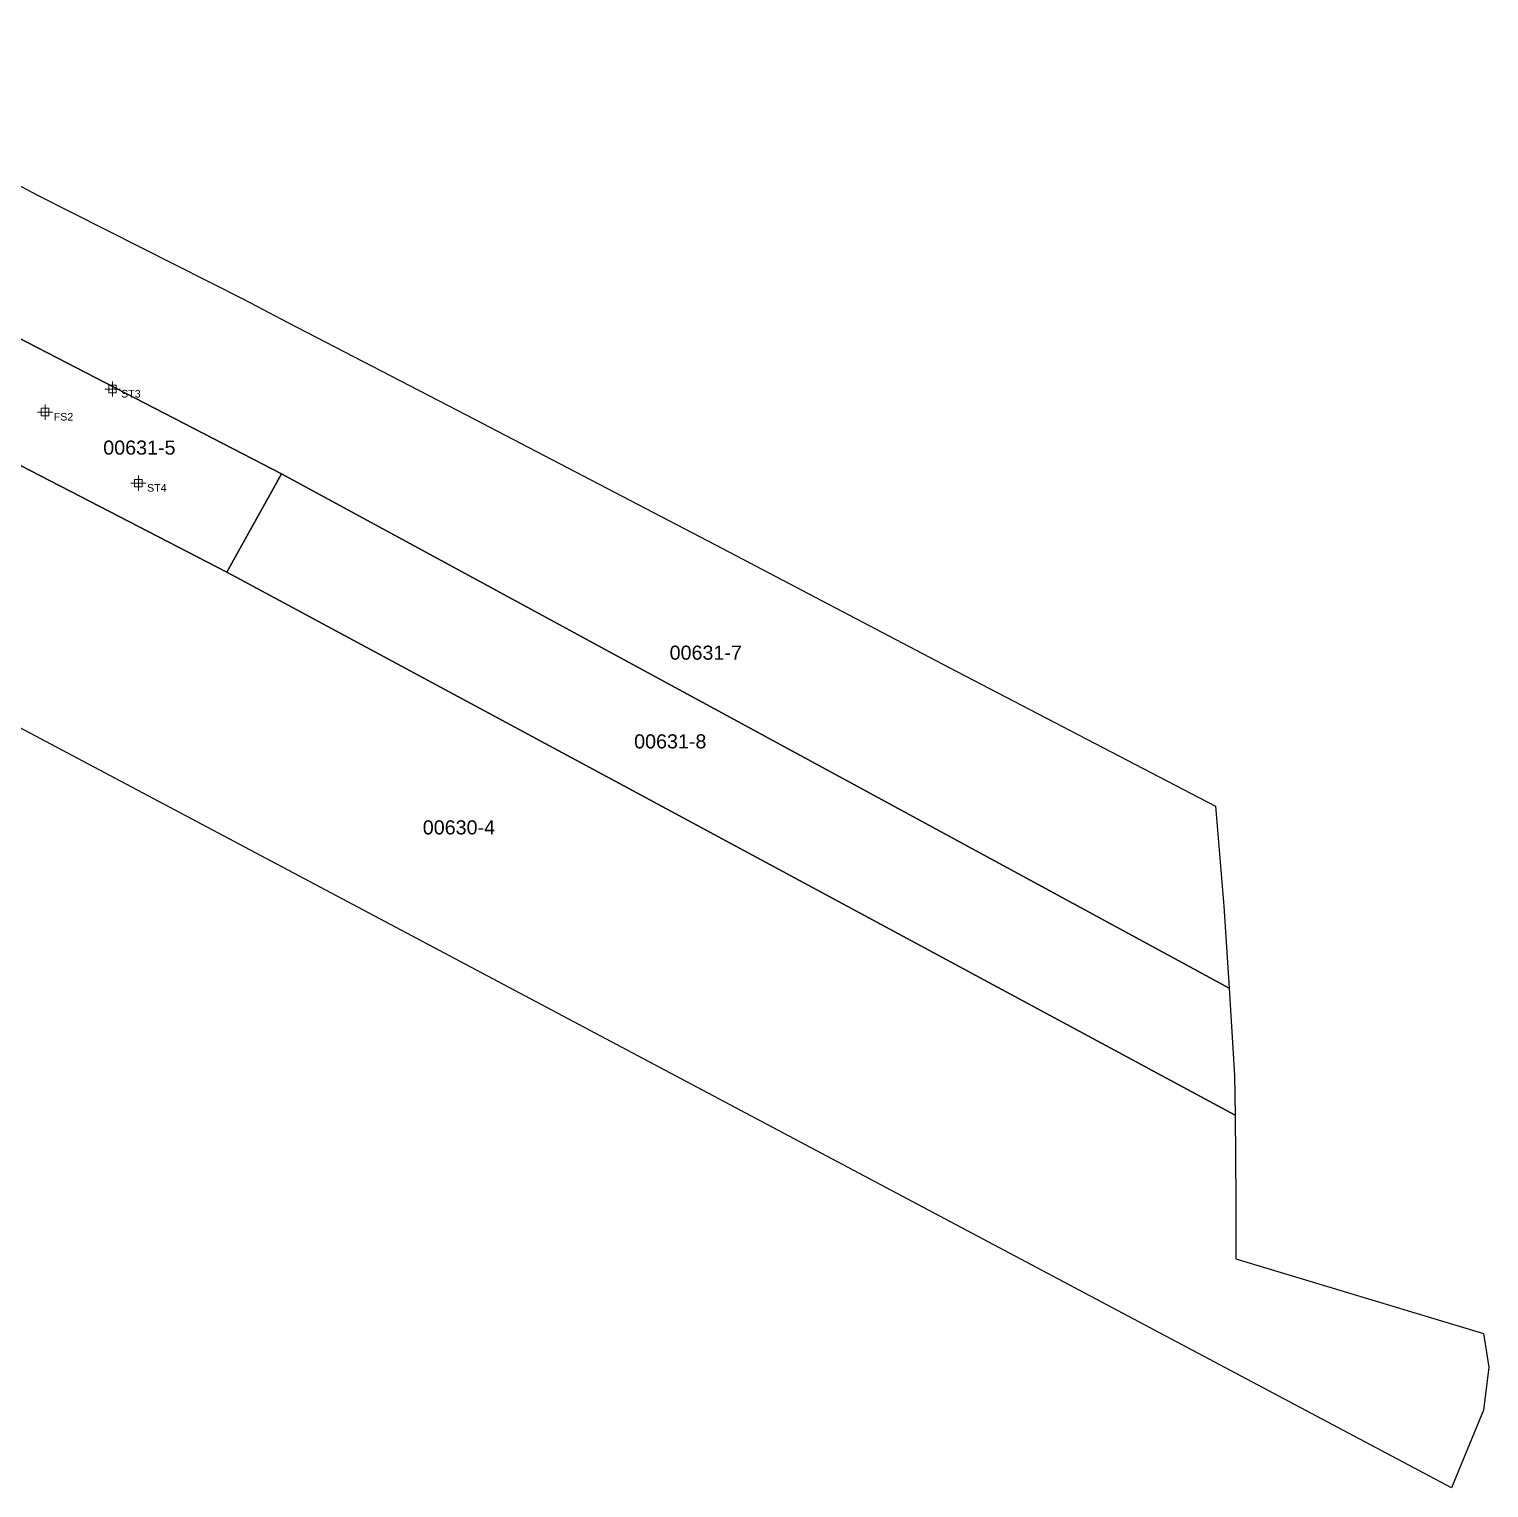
# Model space of a CAD drawing. Header units: metres. Extents: x 7512831 to 7514146, y 4700258 to 4702379.
# Drawn here: x 7513607.5 to 7513866.4, y 4700257.6 to 4700516.4 of the extents above; entities that cross this region are included whole.
import ezdxf
from ezdxf.enums import TextEntityAlignment as Align

# ---------------------------------------------------------------- set-up
doc = ezdxf.new("R2010")
doc.units = ezdxf.units.M
doc.layers.get('0').update_dxf_attribs({"lineweight": 0})
doc.layers.add('0-PARCEL-NUMBER-TEXT', color=7, linetype='Continuous')
doc.layers.add('0-PARCELAT', color=7, linetype='Continuous')
doc.layers.add('pikat rrjet', color=7, linetype='Continuous', lineweight=0)
doc.styles.get("Standard").update_dxf_attribs({"font": 'arial.ttf'})

# ---------------------------------------------------------------- blocks, each defined once
blk = doc.blocks.new('ACMAP_ANN_TEMPLATE_PIN-SUN')
blk.add_attdef('PIN', text='', height=2.5).set_placement((366708.21, 310584.18), align=Align.MIDDLE)
blk = doc.blocks.new('*U10')
at = {"color": 0, "linetype": 'ByBlock', "lineweight": -2}
for p, q in [((-1, 0), (1, 0)), ((0, -1), (0, 1))]:
    blk.add_line(p, q, dxfattribs=at)
blk.add_lwpolyline([(-0.5, -0.5), (-0.5, 0.5), (0.5, 0.5), (0.5, -0.5)], close=True, dxfattribs=at)
blk = doc.blocks.new('*U98', base_point=(7513622.32, 4700452.54, 608.43))
at = {"layer": 'pikat rrjet', "linetype": 'ByBlock', "insert": (7513623.85, 4700452.38, 608.43), "char_height": 1.35, "attachment_point": 1}
blk.add_mtext('{\\C137;ST3}', dxfattribs=at)
blk = doc.blocks.new('*U99', base_point=(7513622.316, 4700452.536, 608.43))
at = {"layer": 'pikat rrjet', "color": 93, "linetype": 'ByBlock', "lineweight": -2}
blk.add_blockref('*U98', (7513622.316, 4700452.536, 608.43), dxfattribs=at)
blk = doc.blocks.new('*U100', base_point=(7513622.316, 4700452.536, 608.43))
at = {"layer": 'pikat rrjet', "color": 93, "linetype": 'ByBlock', "lineweight": -2, "xscale": 1.35, "yscale": 1.35, "zscale": 1.35}
blk.add_blockref('*U10', (7513622.316, 4700452.536, 608.43), dxfattribs=at)
at = {"layer": 'pikat rrjet', "color": 93, "linetype": 'ByBlock', "lineweight": -2}
blk.add_blockref('*U99', (7513622.316, 4700452.536, 608.43), dxfattribs=at)
blk = doc.blocks.new('*U101', base_point=(7513626.92, 4700435.83, 608.73))
at = {"layer": 'pikat rrjet', "linetype": 'ByBlock', "insert": (7513628.46, 4700435.68, 608.73), "char_height": 1.35, "attachment_point": 1}
blk.add_mtext('{\\C137;ST4}', dxfattribs=at)
blk = doc.blocks.new('*U102', base_point=(7513626.921, 4700435.827, 608.732))
at = {"layer": 'pikat rrjet', "color": 93, "linetype": 'ByBlock', "lineweight": -2}
blk.add_blockref('*U101', (7513626.921, 4700435.827, 608.732), dxfattribs=at)
blk = doc.blocks.new('*U103', base_point=(7513626.921, 4700435.827, 608.732))
at = {"layer": 'pikat rrjet', "color": 93, "linetype": 'ByBlock', "lineweight": -2, "xscale": 1.35, "yscale": 1.35, "zscale": 1.35}
blk.add_blockref('*U10', (7513626.921, 4700435.827, 608.732), dxfattribs=at)
at = {"layer": 'pikat rrjet', "color": 93, "linetype": 'ByBlock', "lineweight": -2}
blk.add_blockref('*U102', (7513626.921, 4700435.827, 608.732), dxfattribs=at)
blk = doc.blocks.new('*U104', base_point=(7513610.37, 4700448.45, 608.22))
at = {"layer": 'pikat rrjet', "linetype": 'ByBlock', "insert": (7513611.9, 4700448.3, 608.22), "char_height": 1.35, "attachment_point": 1}
blk.add_mtext('{\\C137;FS2}', dxfattribs=at)
blk = doc.blocks.new('*U105', base_point=(7513610.366, 4700448.451, 608.221))
at = {"layer": 'pikat rrjet', "color": 93, "linetype": 'ByBlock', "lineweight": -2}
blk.add_blockref('*U104', (7513610.366, 4700448.451, 608.221), dxfattribs=at)
blk = doc.blocks.new('*U106', base_point=(7513610.366, 4700448.451, 608.221))
at = {"layer": 'pikat rrjet', "color": 93, "linetype": 'ByBlock', "lineweight": -2, "xscale": 1.35, "yscale": 1.35, "zscale": 1.35}
blk.add_blockref('*U10', (7513610.366, 4700448.451, 608.221), dxfattribs=at)
at = {"layer": 'pikat rrjet', "color": 93, "linetype": 'ByBlock', "lineweight": -2}
blk.add_blockref('*U105', (7513610.366, 4700448.451, 608.221), dxfattribs=at)

msp = doc.modelspace()

# ---------------------------------------------------------------- linework, layer by layer
at = {"layer": '0-PARCELAT'}
for points in [[(7513554.25, 4700516.39), (7513591.94, 4700496), (7513609.02, 4700486.93), (7513645.54, 4700468.46), (7513653.39, 4700464.36), (7513685.02, 4700447.94), (7513729.3, 4700424.88), (7513770.73, 4700403.14), (7513817.95, 4700378.53), (7513819.43, 4700360.75), (7513820.36, 4700346.23), (7513652.29, 4700437.47), (7513591.66, 4700468.84), (7513541.27, 4700494.91), (7513544.37, 4700500.47), (7513554.25, 4700516.39)], [(7513591.66, 4700468.84), (7513652.29, 4700437.47), (7513642.6, 4700420.05), (7513583.42, 4700450.64), (7513531.28, 4700477.51), (7513541.27, 4700494.91), (7513591.66, 4700468.84)], [(7513859.83, 4700257.57), (7513511.12, 4700442.73), (7513520.99, 4700459.81), (7513531.28, 4700477.51), (7513583.42, 4700450.64), (7513642.6, 4700420.05), (7513712.24, 4700382.52), (7513759.41, 4700357.09), (7513821.42, 4700323.67), (7513821.58, 4700308.67), (7513821.58, 4700298.21), (7513865.48, 4700284.97), (7513866.43, 4700278.98), (7513865.48, 4700271.32), (7513859.83, 4700257.57)], [(7513820.36, 4700346.23), (7513821.35, 4700330.71), (7513821.42, 4700323.67), (7513759.41, 4700357.09), (7513712.24, 4700382.52), (7513642.6, 4700420.05), (7513652.29, 4700437.47), (7513820.36, 4700346.23)]]:
    msp.add_lwpolyline(points, close=True, dxfattribs=at)

# ---------------------------------------------------------------- block references
at = {"layer": '0-PARCEL-NUMBER-TEXT'}
for p, values in [((7146918.88, 4389857.97), {'PIN': '00631-5'}), ((7147019.33, 4389821.58), {'PIN': '00631-7'}), ((7147013.04, 4389805.84), {'PIN': '00631-8'}), ((7146975.55, 4389790.58), {'PIN': '00630-4'})]:
    msp.add_blockref('ACMAP_ANN_TEMPLATE_PIN-SUN', p, dxfattribs=at).add_auto_attribs(values)
at = {"layer": 'pikat rrjet'}
for name, p in [('*U100', (7513622.32, 4700452.54, 608.43)), ('*U106', (7513610.37, 4700448.45, 608.22)), ('*U103', (7513626.92, 4700435.83, 608.73))]:
    msp.add_blockref(name, p, dxfattribs=at)

doc.saveas('drawing.dxf')
